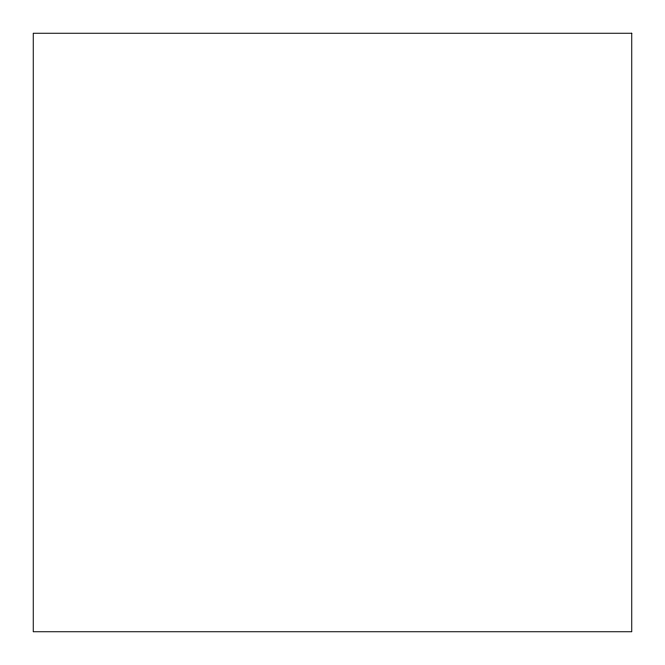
<?xml version="1.0" encoding="UTF-8"?>
<svg xmlns="http://www.w3.org/2000/svg" width="665" height="665" viewBox="0 0 665 665"><rect width="100%" height="100%" fill="white"/><g stroke="black" fill="none" stroke-linecap="round" stroke-linejoin="round"><path stroke-width="1" d="M631.75 33.25L33.25 33.25L33.25 631.75L631.75 631.75L631.75 33.25"/></g></svg>
